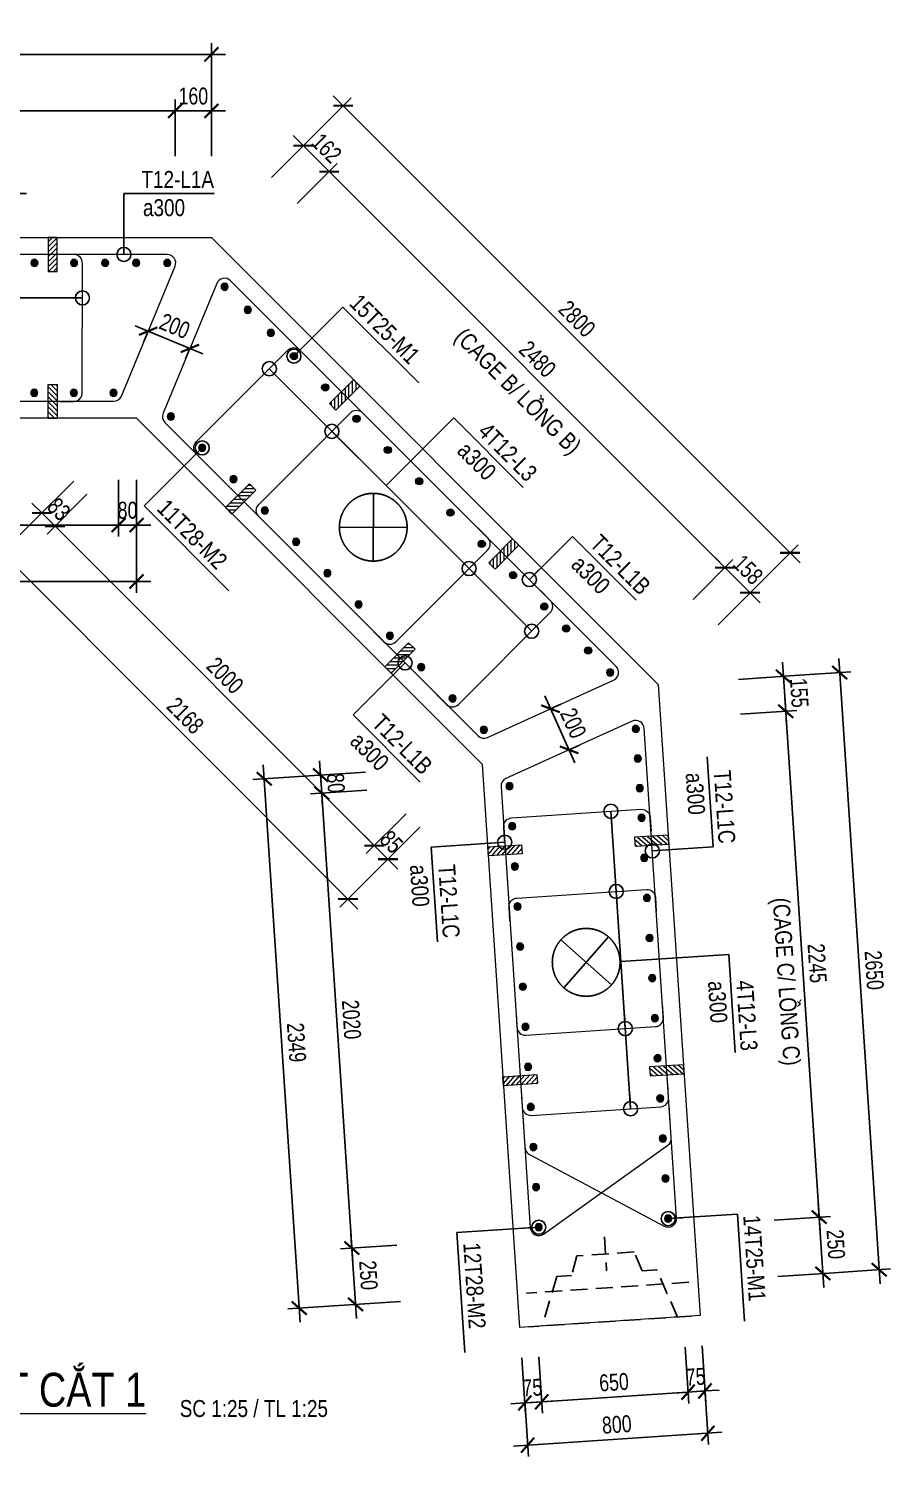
# Model space of a CAD drawing. Header units: millimetres. Extents: x 2611025 to 4139346, y -89870 to 101087.
# Drawn here: x 3193246 to 3208521, y -25270 to 24 of the extents above; entities that cross this region are included whole.
import ezdxf
from ezdxf.enums import TextEntityAlignment as Align

# ---------------------------------------------------------------- set-up
doc = ezdxf.new("R2010")
doc.units = ezdxf.units.MM
doc.header["$LTSCALE"] = 1200
doc.header["$PDMODE"] = 35
doc.linetypes.add('CENTER', pattern=[2, 1.25, -0.25, 0.25, -0.25])
doc.linetypes.add('HIDDEN', pattern=[0.375, 0.25, -0.125])
for name, color, linetype, lineweight in [('5', 5, 'Continuous', 13), ('BOUND', 3, 'Continuous', 20), ('CWS', 8, 'HIDDEN', 9), ('ENOTE', 2, 'Continuous', 15), ('GRID', 74, 'CENTER', 15), ('LEADER', 8, 'Continuous', 9), ('MCT', 6, 'Continuous', 20), ('TEXTEN', 3, 'Continuous', 13), ('TEXTMA', 2, 'Continuous', 13), ('TEXTVN', 2, 'Continuous', 20), ('TIE', 4, 'Continuous', 13)]:
    doc.layers.add(name, color=color, linetype=linetype, lineweight=lineweight)
for name, color, linetype in [('CDC.02.DIM', 1, 'Continuous'), ('CDC.04.HIDDEN', 8, 'HIDDEN'), ('MIE', 5, 'HIDDEN')]:
    doc.layers.add(name, color=color, linetype=linetype)
doc.styles.add('DB_Arial', font='arial.ttf', dxfattribs={"width": 0.8})
doc.styles.add('SMTEXT', font='arial.ttf', dxfattribs={"width": 0.75})
doc.dimstyles.new('BSV25', dxfattribs={"dimtxt": 300, "dimasz": 250, "dimexe": 200, "dimexo": 0, "dimgap": 108, "dimtad": 1, "dimdec": 0, "dimlfac": 0.25, "dimdsep": 46, "dimtxsty": 'SMTEXT', "dimblk": 'ARCHTICK', "dimcen": 100, "dimdle": 250, "dimclrd": 256, "dimclre": 256, "dimclrt": 2, "dimadec": 0, "dimazin": 0, "dimtfac": 1, "dimtdec": 0, "dimtix": 1, "dimtmove": 2, "dimatfit": 3, "dimfxl": 800, "dimfxlon": 1, "dimtolj": 1, "dimtzin": 0, "dimarcsym": 0})

# ---------------------------------------------------------------- blocks, each defined once
blk = doc.blocks.new('cws800')
at = {"layer": 'CDC.04.HIDDEN'}
for p, q in [((-600, 1440), (-600, -1440)), ((0, 1440), (0, -1440))]:
    blk.add_line(p, q, dxfattribs=at)
for points in [[(0, 1200), (-860, 888), (-860, 627), (-1200, 507), (-1200, -507), (-860, -627), (-860, -888), (0, -1200)], [(-1500, 0), (-900, 0)]]:
    blk.add_lwpolyline(points, dxfattribs=at)
blk = doc.blocks.new('mct1')
at = {"lineweight": 9}
h = blk.add_hatch(color=256, dxfattribs=at)
h.dxf.hatch_style = 1
h.paths.add_polyline_path([(-16, 0, 1), (16, 0, 1)])
blk.add_circle((0, 0), 16, dxfattribs=at)
blk = doc.blocks.new('_ArchTick')
at = {"color": 0, "linetype": 'ByBlock', "const_width": 0.15}
blk.add_lwpolyline([(-0.5, -0.5), (0.5, 0.5)], dxfattribs=at)
blk = doc.blocks.new('*D626')
at = {"layer": 'CDC.02.DIM', "lineweight": -2, "transparency": 16777216}
for p, q in [((3195136, -5240), (3196337, -5737)), ((3195367, -5336), (3195291, -5520)), ((3196106, -5642), (3196030, -5826))]:
    blk.add_line(p, q, dxfattribs=at)
at = {"layer": 'Defpoints', "color": 0, "transparency": 16777216}
for p in [(3195367, -5336), (3196106, -5642), (3196106, -5642)]:
    blk.add_point(p, dxfattribs=at)
at = {"layer": 'CDC.02.DIM', "lineweight": -2, "transparency": 16777216, "xscale": 250, "yscale": 250, "zscale": 250}
for p, rotation in [((3195367, -5336), 157.5000000000861), ((3196106, -5642), 337.5000000000862)]:
    blk.add_blockref('_ArchTick', p, dxfattribs=dict(at, rotation=rotation))
at = {"layer": 'CDC.02.DIM', "color": 2, "transparency": 16777216, "insert": (3195837, -5247), "char_height": 300, "attachment_point": 5, "rotation": 337.5, "style": 'SMTEXT'}
blk.add_mtext('\\A1;200', dxfattribs=at)
blk = doc.blocks.new('*D627')
at = {"layer": 'CDC.02.DIM', "lineweight": -2, "transparency": 16777216}
for p, q in [((3202393, -11797), (3202930, -12981)), ((3202496, -12025), (3202678, -11942)), ((3202826, -12753), (3203008, -12671))]:
    blk.add_line(p, q, dxfattribs=at)
at = {"layer": 'Defpoints', "color": 0, "transparency": 16777216}
for p in [(3202496, -12025), (3202826, -12753), (3202826, -12753)]:
    blk.add_point(p, dxfattribs=at)
at = {"layer": 'CDC.02.DIM', "lineweight": -2, "transparency": 16777216, "xscale": 250, "yscale": 250, "zscale": 250}
for p, rotation in [((3202496, -12025), 114.3944449390051), ((3202826, -12753), 294.394444939005)]:
    blk.add_blockref('_ArchTick', p, dxfattribs=dict(at, rotation=rotation))
at = {"layer": 'CDC.02.DIM', "color": 2, "transparency": 16777216, "insert": (3202899, -12281), "char_height": 300, "attachment_point": 5, "rotation": 294.3944, "style": 'SMTEXT'}
blk.add_mtext('\\A1;200', dxfattribs=at)
blk = doc.blocks.new('*D496')
at = {"layer": 'CDC.02.DIM', "lineweight": -2, "transparency": 16777216}
for p, q in [((3185885, -1234), (3185885, -234)), ((3196487, -1234), (3196487, -234)), ((3185635, -434), (3196737, -434))]:
    blk.add_line(p, q, dxfattribs=at)
at = {"layer": 'Defpoints', "color": 0, "transparency": 16777216}
for p in [(3196487, -434), (3185885, -3678), (3196487, -3678)]:
    blk.add_point(p, dxfattribs=at)
at = {"layer": 'CDC.02.DIM', "lineweight": -2, "transparency": 16777216, "xscale": 250, "yscale": 250, "zscale": 250, "rotation": 180}
blk.add_blockref('_ArchTick', (3185885, -434), dxfattribs=at)
at = {"layer": 'CDC.02.DIM', "lineweight": -2, "transparency": 16777216, "xscale": 250, "yscale": 250, "zscale": 250}
blk.add_blockref('_ArchTick', (3196487, -434), dxfattribs=at)
at = {"layer": 'CDC.02.DIM', "color": 2, "transparency": 16777216, "insert": (3191186, -173), "char_height": 300, "attachment_point": 5, "style": 'SMTEXT'}
blk.add_mtext('\\A1;2650', dxfattribs=at)
blk = doc.blocks.new('*D497')
at = {"layer": 'CDC.02.DIM', "lineweight": -2, "transparency": 16777216}
for p, q in [((3185883, -8971), (3185883, -9971)), ((3195161, -8971), (3195161, -9971)), ((3185633, -9771), (3195411, -9771))]:
    blk.add_line(p, q, dxfattribs=at)
at = {"layer": 'Defpoints', "color": 0, "transparency": 16777216}
for p in [(3185883, -6719), (3195161, -6878), (3195161, -9771)]:
    blk.add_point(p, dxfattribs=at)
at = {"layer": 'CDC.02.DIM', "lineweight": -2, "transparency": 16777216, "xscale": 250, "yscale": 250, "zscale": 250, "rotation": 180}
blk.add_blockref('_ArchTick', (3185883, -9771), dxfattribs=at)
at = {"layer": 'CDC.02.DIM', "lineweight": -2, "transparency": 16777216, "xscale": 250, "yscale": 250, "zscale": 250}
blk.add_blockref('_ArchTick', (3195161, -9771), dxfattribs=at)
at = {"layer": 'CDC.02.DIM', "color": 2, "transparency": 16777216, "insert": (3190522, -9510), "char_height": 300, "attachment_point": 5, "style": 'SMTEXT'}
blk.add_mtext('\\A1;2320', dxfattribs=at)
blk = doc.blocks.new('*D498')
at = {"layer": 'CDC.02.DIM', "lineweight": -2, "transparency": 16777216}
for p, q in [((3186883, -7971), (3186883, -8971)), ((3194842, -7971), (3194842, -8971)), ((3186633, -8771), (3195092, -8771))]:
    blk.add_line(p, q, dxfattribs=at)
at = {"layer": 'Defpoints', "color": 0, "transparency": 16777216}
for p in [(3186883, -5719), (3194842, -6553), (3194842, -8771)]:
    blk.add_point(p, dxfattribs=at)
at = {"layer": 'CDC.02.DIM', "lineweight": -2, "transparency": 16777216, "xscale": 250, "yscale": 250, "zscale": 250, "rotation": 180}
blk.add_blockref('_ArchTick', (3186883, -8771), dxfattribs=at)
at = {"layer": 'CDC.02.DIM', "lineweight": -2, "transparency": 16777216, "xscale": 250, "yscale": 250, "zscale": 250}
blk.add_blockref('_ArchTick', (3194842, -8771), dxfattribs=at)
at = {"layer": 'CDC.02.DIM', "color": 2, "transparency": 16777216, "insert": (3190862, -8510), "char_height": 300, "attachment_point": 5, "style": 'SMTEXT'}
blk.add_mtext('\\A1;1990', dxfattribs=at)
blk = doc.blocks.new('*D500')
at = {"layer": 'CDC.02.DIM', "lineweight": -2, "transparency": 16777216}
for p, q in [((3194842, -7971), (3194842, -8971)), ((3195161, -7971), (3195161, -8971)), ((3194842, -8771), (3194592, -8771)), ((3194842, -8771), (3195161, -8771)), ((3195161, -8771), (3195411, -8771))]:
    blk.add_line(p, q, dxfattribs=at)
at = {"layer": 'Defpoints', "color": 0, "transparency": 16777216}
for p in [(3194842, -6553), (3195161, -6878), (3195161, -8771)]:
    blk.add_point(p, dxfattribs=at)
at = {"layer": 'CDC.02.DIM', "lineweight": -2, "transparency": 16777216, "xscale": 250, "yscale": 250, "zscale": 250}
blk.add_blockref('_ArchTick', (3194842, -8771), dxfattribs=at)
at = {"layer": 'CDC.02.DIM', "lineweight": -2, "transparency": 16777216, "xscale": 250, "yscale": 250, "zscale": 250, "rotation": 180}
blk.add_blockref('_ArchTick', (3195161, -8771), dxfattribs=at)
at = {"layer": 'CDC.02.DIM', "color": 2, "transparency": 16777216, "insert": (3195001, -8510), "char_height": 300, "attachment_point": 5, "style": 'SMTEXT'}
blk.add_mtext('\\A1;80', dxfattribs=at)
blk = doc.blocks.new('*D501')
at = {"layer": 'CDC.02.DIM', "lineweight": -2, "transparency": 16777216}
for p, q in [((3186885, -2234), (3186885, -1234)), ((3195846, -2234), (3195846, -1234)), ((3186635, -1434), (3196096, -1434))]:
    blk.add_line(p, q, dxfattribs=at)
at = {"layer": 'Defpoints', "color": 0, "transparency": 16777216}
for p in [(3195846, -1434), (3186885, -3678), (3195846, -3678)]:
    blk.add_point(p, dxfattribs=at)
at = {"layer": 'CDC.02.DIM', "lineweight": -2, "transparency": 16777216, "xscale": 250, "yscale": 250, "zscale": 250, "rotation": 180}
blk.add_blockref('_ArchTick', (3186885, -1434), dxfattribs=at)
at = {"layer": 'CDC.02.DIM', "lineweight": -2, "transparency": 16777216, "xscale": 250, "yscale": 250, "zscale": 250}
blk.add_blockref('_ArchTick', (3195846, -1434), dxfattribs=at)
at = {"layer": 'CDC.02.DIM', "color": 2, "transparency": 16777216, "insert": (3191366, -1173), "char_height": 300, "attachment_point": 5, "style": 'SMTEXT'}
blk.add_mtext('\\A1;2240', dxfattribs=at)
blk = doc.blocks.new('*D503')
at = {"layer": 'CDC.02.DIM', "lineweight": -2, "transparency": 16777216}
for p, q in [((3195846, -2234), (3195846, -1234)), ((3196487, -2234), (3196487, -1234)), ((3195846, -1434), (3195596, -1434)), ((3195846, -1434), (3196487, -1434)), ((3196487, -1434), (3196737, -1434))]:
    blk.add_line(p, q, dxfattribs=at)
at = {"layer": 'Defpoints', "color": 0, "transparency": 16777216}
for p in [(3196487, -1434), (3195846, -3678), (3196487, -3678)]:
    blk.add_point(p, dxfattribs=at)
at = {"layer": 'CDC.02.DIM', "lineweight": -2, "transparency": 16777216, "xscale": 250, "yscale": 250, "zscale": 250}
blk.add_blockref('_ArchTick', (3195846, -1434), dxfattribs=at)
at = {"layer": 'CDC.02.DIM', "lineweight": -2, "transparency": 16777216, "xscale": 250, "yscale": 250, "zscale": 250, "rotation": 180}
blk.add_blockref('_ArchTick', (3196487, -1434), dxfattribs=at)
at = {"layer": 'CDC.02.DIM', "color": 2, "transparency": 16777216, "insert": (3196167, -1173), "char_height": 300, "attachment_point": 5, "style": 'SMTEXT'}
blk.add_mtext('\\A1;160', dxfattribs=at)
blk = doc.blocks.new('*D504')
at = {"layer": 'CDC.02.DIM', "lineweight": -2, "transparency": 16777216}
for p, q in [((3198256, -1909), (3198963, -1202)), ((3198645, -1166), (3206918, -9440)), ((3206176, -9828), (3206883, -9121))]:
    blk.add_line(p, q, dxfattribs=at)
at = {"layer": 'Defpoints', "color": 0, "transparency": 16777216}
for p in [(3196487, -3678), (3206741, -9263), (3204406, -11598)]:
    blk.add_point(p, dxfattribs=at)
at = {"layer": 'CDC.02.DIM', "lineweight": -2, "transparency": 16777216, "xscale": 250, "yscale": 250, "zscale": 250}
for p, rotation in [((3198822, -1343), 135.0000000000034), ((3206741, -9263), 315.0000000000034)]:
    blk.add_blockref('_ArchTick', p, dxfattribs=dict(at, rotation=rotation))
at = {"layer": 'CDC.02.DIM', "color": 2, "transparency": 16777216, "insert": (3202966, -5118), "char_height": 300, "attachment_point": 5, "rotation": 315, "style": 'SMTEXT'}
blk.add_mtext('\\A1;2800', dxfattribs=at)
blk = doc.blocks.new('*D505')
at = {"layer": 'CDC.02.DIM', "lineweight": -2, "transparency": 16777216}
for p, q in [((3198008, -3076), (3198716, -2368)), ((3198397, -2333), (3205765, -9701)), ((3205023, -10090), (3205730, -9383))]:
    blk.add_line(p, q, dxfattribs=at)
at = {"layer": 'Defpoints', "color": 0, "transparency": 16777216}
for p in [(3196687, -4397), (3205588, -9524), (3203703, -11410)]:
    blk.add_point(p, dxfattribs=at)
at = {"layer": 'CDC.02.DIM', "lineweight": -2, "transparency": 16777216, "xscale": 250, "yscale": 250, "zscale": 250}
for p, rotation in [((3198574, -2510), 135.0000000000034), ((3205588, -9524), 315.0000000000034)]:
    blk.add_blockref('_ArchTick', p, dxfattribs=dict(at, rotation=rotation))
at = {"layer": 'CDC.02.DIM', "color": 2, "transparency": 16777216, "insert": (3202266, -5832), "char_height": 300, "attachment_point": 5, "rotation": 315, "style": 'SMTEXT'}
blk.add_mtext('\\A1;2480', dxfattribs=at)
blk = doc.blocks.new('*D506')
at = {"layer": 'CDC.02.DIM', "lineweight": -2, "transparency": 16777216}
for p, q in [((3197549, -2616), (3198256, -1909)), ((3198115, -2050), (3197938, -1873)), ((3198574, -2510), (3198115, -2050)), ((3198008, -3076), (3198716, -2368)), ((3198574, -2510), (3198751, -2687))]:
    blk.add_line(p, q, dxfattribs=at)
at = {"layer": 'Defpoints', "color": 0, "transparency": 16777216}
for p in [(3198115, -2050), (3196487, -3678), (3196687, -4397)]:
    blk.add_point(p, dxfattribs=at)
at = {"layer": 'CDC.02.DIM', "lineweight": -2, "transparency": 16777216, "xscale": 250, "yscale": 250, "zscale": 250}
for p, rotation in [((3198115, -2050), 315.0000000000034), ((3198574, -2510), 135.0000000000034)]:
    blk.add_blockref('_ArchTick', p, dxfattribs=dict(at, rotation=rotation))
at = {"layer": 'CDC.02.DIM', "color": 2, "transparency": 16777216, "insert": (3198529, -2095), "char_height": 300, "attachment_point": 5, "rotation": 315, "style": 'SMTEXT'}
blk.add_mtext('\\A1;162', dxfattribs=at)
blk = doc.blocks.new('*D507')
at = {"layer": 'CDC.02.DIM', "lineweight": -2, "transparency": 16777216}
for p, q in [((3205588, -9524), (3205412, -9347)), ((3205023, -10090), (3205730, -9383)), ((3205588, -9524), (3206034, -9970)), ((3205468, -10536), (3206176, -9828)), ((3206034, -9970), (3206211, -10147))]:
    blk.add_line(p, q, dxfattribs=at)
at = {"layer": 'Defpoints', "color": 0, "transparency": 16777216}
for p in [(3206034, -9970), (3203703, -11410), (3204406, -11598)]:
    blk.add_point(p, dxfattribs=at)
at = {"layer": 'CDC.02.DIM', "lineweight": -2, "transparency": 16777216, "xscale": 250, "yscale": 250, "zscale": 250}
for p, rotation in [((3205588, -9524), 315.0000000000034), ((3206034, -9970), 135.0000000000034)]:
    blk.add_blockref('_ArchTick', p, dxfattribs=dict(at, rotation=rotation))
at = {"layer": 'CDC.02.DIM', "color": 2, "transparency": 16777216, "insert": (3205996, -9562), "char_height": 300, "attachment_point": 5, "rotation": 315, "style": 'SMTEXT'}
blk.add_mtext('\\A1;158', dxfattribs=at)
blk = doc.blocks.new('*D508')
at = {"layer": 'CDC.02.DIM', "lineweight": -2, "transparency": 16777216}
for p, q in [((3193341, -8699), (3192633, -9406)), ((3192598, -9088), (3199083, -15573)), ((3199472, -14830), (3198765, -15537))]:
    blk.add_line(p, q, dxfattribs=at)
at = {"layer": 'Defpoints', "color": 0, "transparency": 16777216}
for p in [(3195161, -6878), (3201293, -13010), (3198906, -15396)]:
    blk.add_point(p, dxfattribs=at)
at = {"layer": 'CDC.02.DIM', "lineweight": -2, "transparency": 16777216, "xscale": 250, "yscale": 250, "zscale": 250}
for p, rotation in [((3192775, -9264), 135.0000000000034), ((3198906, -15396), 315.0000000000034)]:
    blk.add_blockref('_ArchTick', p, dxfattribs=dict(at, rotation=rotation))
at = {"layer": 'CDC.02.DIM', "color": 2, "transparency": 16777216, "insert": (3196025, -12146), "char_height": 300, "attachment_point": 5, "rotation": 315, "style": 'SMTEXT'}
blk.add_mtext('\\A1;2168', dxfattribs=at)
blk = doc.blocks.new('*D509')
at = {"layer": 'CDC.02.DIM', "lineweight": -2, "transparency": 16777216}
for p, q in [((3194282, -8226), (3193575, -8933)), ((3193540, -8615), (3199551, -14626)), ((3199939, -13884), (3199232, -14591))]:
    blk.add_line(p, q, dxfattribs=at)
at = {"layer": 'Defpoints', "color": 0, "transparency": 16777216}
for p in [(3195626, -6883), (3201284, -12539), (3199374, -14449)]:
    blk.add_point(p, dxfattribs=at)
at = {"layer": 'CDC.02.DIM', "lineweight": -2, "transparency": 16777216, "xscale": 250, "yscale": 250, "zscale": 250}
for p, rotation in [((3193716, -8792), 135.0000000000034), ((3199374, -14449), 315.0000000000034)]:
    blk.add_blockref('_ArchTick', p, dxfattribs=dict(at, rotation=rotation))
at = {"layer": 'CDC.02.DIM', "color": 2, "transparency": 16777216, "insert": (3196730, -11436), "char_height": 300, "attachment_point": 5, "rotation": 315, "style": 'SMTEXT'}
blk.add_mtext('\\A1;2000', dxfattribs=at)
blk = doc.blocks.new('*D510')
at = {"layer": 'CDC.02.DIM', "lineweight": -2, "transparency": 16777216}
for p, q in [((3199939, -13884), (3199232, -14591)), ((3200179, -14123), (3199472, -14830)), ((3199374, -14449), (3199197, -14272)), ((3199374, -14449), (3199614, -14689)), ((3199614, -14689), (3199790, -14866))]:
    blk.add_line(p, q, dxfattribs=at)
at = {"layer": 'Defpoints', "color": 0, "transparency": 16777216}
for p in [(3201284, -12539), (3201293, -13010), (3199614, -14689)]:
    blk.add_point(p, dxfattribs=at)
at = {"layer": 'CDC.02.DIM', "lineweight": -2, "transparency": 16777216, "xscale": 250, "yscale": 250, "zscale": 250}
for p, rotation in [((3199374, -14449), 315.0000000000034), ((3199614, -14689), 135.0000000000034)]:
    blk.add_blockref('_ArchTick', p, dxfattribs=dict(at, rotation=rotation))
at = {"layer": 'CDC.02.DIM', "color": 2, "transparency": 16777216, "insert": (3199678, -14384), "char_height": 300, "attachment_point": 5, "rotation": 315, "style": 'SMTEXT'}
blk.add_mtext('\\A1;85', dxfattribs=at)
blk = doc.blocks.new('*D511')
at = {"layer": 'CDC.02.DIM', "lineweight": -2, "transparency": 16777216}
for p, q in [((3194048, -7992), (3193341, -8699)), ((3194282, -8226), (3193575, -8933)), ((3193482, -8557), (3193305, -8381)), ((3193482, -8557), (3193716, -8792)), ((3193716, -8792), (3193893, -8969))]:
    blk.add_line(p, q, dxfattribs=at)
at = {"layer": 'Defpoints', "color": 0, "transparency": 16777216}
for p in [(3195161, -6878), (3195626, -6883), (3193716, -8792)]:
    blk.add_point(p, dxfattribs=at)
at = {"layer": 'CDC.02.DIM', "lineweight": -2, "transparency": 16777216, "xscale": 250, "yscale": 250, "zscale": 250}
for p, rotation in [((3193482, -8557), 315.0000000000034), ((3193716, -8792), 135.0000000000034)]:
    blk.add_blockref('_ArchTick', p, dxfattribs=dict(at, rotation=rotation))
at = {"layer": 'CDC.02.DIM', "color": 2, "transparency": 16777216, "insert": (3193784, -8490), "char_height": 300, "attachment_point": 5, "rotation": 315, "style": 'SMTEXT'}
blk.add_mtext('\\A1;83', dxfattribs=at)
blk = doc.blocks.new('*D512')
at = {"layer": 'CDC.02.DIM', "lineweight": -2, "transparency": 16777216}
for p, q in [((3206823, -11438), (3207821, -11372)), ((3207605, -11136), (3208338, -22211)), ((3207523, -22015), (3208521, -21949))]:
    blk.add_line(p, q, dxfattribs=at)
at = {"layer": 'Defpoints', "color": 0, "transparency": 16777216}
for p in [(3204406, -11598), (3208321, -21962), (3205107, -22175)]:
    blk.add_point(p, dxfattribs=at)
at = {"layer": 'CDC.02.DIM', "lineweight": -2, "transparency": 16777216, "xscale": 250, "yscale": 250, "zscale": 250}
for p, rotation in [((3207621, -11385), 93.78674715767883), ((3208321, -21962), 273.7867471576789)]:
    blk.add_blockref('_ArchTick', p, dxfattribs=dict(at, rotation=rotation))
at = {"layer": 'CDC.02.DIM', "color": 2, "transparency": 16777216, "insert": (3208232, -16656), "char_height": 300, "attachment_point": 5, "rotation": 273.7867, "style": 'SMTEXT'}
blk.add_mtext('\\A1;2650', dxfattribs=at)
blk = doc.blocks.new('*D513')
at = {"layer": 'CDC.02.DIM', "lineweight": -2, "transparency": 16777216}
for p, q in [((3206648, -11821), (3207274, -21279)), ((3205866, -12123), (3206864, -12057)), ((3206459, -21083), (3207457, -21017))]:
    blk.add_line(p, q, dxfattribs=at)
at = {"layer": 'Defpoints', "color": 0, "transparency": 16777216}
for p in [(3204083, -12241), (3204043, -21243), (3207257, -21030)]:
    blk.add_point(p, dxfattribs=at)
at = {"layer": 'CDC.02.DIM', "lineweight": -2, "transparency": 16777216, "xscale": 250, "yscale": 250, "zscale": 250}
for p, rotation in [((3206664, -12070), 93.78674715767883), ((3207257, -21030), 273.7867471576789)]:
    blk.add_blockref('_ArchTick', p, dxfattribs=dict(at, rotation=rotation))
at = {"layer": 'CDC.02.DIM', "color": 2, "transparency": 16777216, "insert": (3207221, -16533), "char_height": 300, "attachment_point": 5, "rotation": 273.7867, "style": 'SMTEXT'}
blk.add_mtext('\\A1;2245', dxfattribs=at)
blk = doc.blocks.new('*D514')
at = {"layer": 'CDC.02.DIM', "lineweight": -2, "transparency": 16777216}
for p, q in [((3207241, -20781), (3207340, -22277)), ((3206459, -21083), (3207457, -21017)), ((3206525, -22081), (3207523, -22015))]:
    blk.add_line(p, q, dxfattribs=at)
at = {"layer": 'Defpoints', "color": 0, "transparency": 16777216}
for p in [(3204043, -21243), (3204109, -22241), (3207323, -22028)]:
    blk.add_point(p, dxfattribs=at)
at = {"layer": 'CDC.02.DIM', "lineweight": -2, "transparency": 16777216, "xscale": 250, "yscale": 250, "zscale": 250}
for p, rotation in [((3207257, -21030), 93.78674715767883), ((3207323, -22028), 273.7867471576789)]:
    blk.add_blockref('_ArchTick', p, dxfattribs=dict(at, rotation=rotation))
at = {"layer": 'CDC.02.DIM', "color": 2, "transparency": 16777216, "insert": (3207551, -21512), "char_height": 300, "attachment_point": 5, "rotation": 273.7867, "style": 'SMTEXT'}
blk.add_mtext('\\A1;250', dxfattribs=at)
blk = doc.blocks.new('*D515')
at = {"layer": 'CDC.02.DIM', "lineweight": -2, "transparency": 16777216}
for p, q in [((3206623, -11451), (3206607, -11202)), ((3205825, -11504), (3206823, -11438)), ((3206664, -12070), (3206623, -11451)), ((3205866, -12123), (3206864, -12057)), ((3206664, -12070), (3206681, -12320))]:
    blk.add_line(p, q, dxfattribs=at)
at = {"layer": 'Defpoints', "color": 0, "transparency": 16777216}
for p in [(3204406, -11598), (3206623, -11451), (3204083, -12241)]:
    blk.add_point(p, dxfattribs=at)
at = {"layer": 'CDC.02.DIM', "lineweight": -2, "transparency": 16777216, "xscale": 250, "yscale": 250, "zscale": 250}
for p, rotation in [((3206623, -11451), 273.7867471576789), ((3206664, -12070), 93.78674715767883)]:
    blk.add_blockref('_ArchTick', p, dxfattribs=dict(at, rotation=rotation))
at = {"layer": 'CDC.02.DIM', "color": 2, "transparency": 16777216, "insert": (3206904, -11743), "char_height": 300, "attachment_point": 5, "rotation": 273.7867, "style": 'SMTEXT'}
blk.add_mtext('\\A1;155', dxfattribs=at)
blk = doc.blocks.new('*D516')
at = {"layer": 'CDC.02.DIM', "lineweight": -2, "transparency": 16777216}
for p, q in [((3197406, -13016), (3198060, -22892)), ((3198221, -13213), (3197223, -13279)), ((3198842, -22589), (3197844, -22655))]:
    blk.add_line(p, q, dxfattribs=at)
at = {"layer": 'Defpoints', "color": 0, "transparency": 16777216}
for p in [(3201293, -13010), (3201913, -22386), (3198043, -22642)]:
    blk.add_point(p, dxfattribs=at)
at = {"layer": 'CDC.02.DIM', "lineweight": -2, "transparency": 16777216, "xscale": 250, "yscale": 250, "zscale": 250}
for p, rotation in [((3197423, -13266), 93.78674715767883), ((3198043, -22642), 273.7867471576789)]:
    blk.add_blockref('_ArchTick', p, dxfattribs=dict(at, rotation=rotation))
at = {"layer": 'CDC.02.DIM', "color": 2, "transparency": 16777216, "insert": (3197994, -17937), "char_height": 300, "attachment_point": 5, "rotation": 273.7867, "style": 'SMTEXT'}
blk.add_mtext('\\A1;2349', dxfattribs=at)
blk = doc.blocks.new('*D517')
at = {"layer": 'CDC.02.DIM', "lineweight": -2, "transparency": 16777216}
for p, q in [((3198425, -13268), (3198992, -21828)), ((3199240, -13465), (3198242, -13531)), ((3199773, -21525), (3198776, -21592))]:
    blk.add_line(p, q, dxfattribs=at)
at = {"layer": 'Defpoints', "color": 0, "transparency": 16777216}
for p in [(3201314, -13328), (3201847, -21388), (3198975, -21578)]:
    blk.add_point(p, dxfattribs=at)
at = {"layer": 'CDC.02.DIM', "lineweight": -2, "transparency": 16777216, "xscale": 250, "yscale": 250, "zscale": 250}
for p, rotation in [((3198442, -13518), 93.78674715767883), ((3198975, -21578), 273.7867471576789)]:
    blk.add_blockref('_ArchTick', p, dxfattribs=dict(at, rotation=rotation))
at = {"layer": 'CDC.02.DIM', "color": 2, "transparency": 16777216, "insert": (3198969, -17531), "char_height": 300, "attachment_point": 5, "rotation": 273.7867, "style": 'SMTEXT'}
blk.add_mtext('\\A1;2020', dxfattribs=at)
blk = doc.blocks.new('*D518')
at = {"layer": 'CDC.02.DIM', "lineweight": -2, "transparency": 16777216}
for p, q in [((3198959, -21329), (3199058, -22826)), ((3199773, -21525), (3198776, -21592)), ((3199839, -22523), (3198842, -22589))]:
    blk.add_line(p, q, dxfattribs=at)
at = {"layer": 'Defpoints', "color": 0, "transparency": 16777216}
for p in [(3201847, -21388), (3201913, -22386), (3199041, -22576)]:
    blk.add_point(p, dxfattribs=at)
at = {"layer": 'CDC.02.DIM', "lineweight": -2, "transparency": 16777216, "xscale": 250, "yscale": 250, "zscale": 250}
for p, rotation in [((3198975, -21578), 93.78674715767883), ((3199041, -22576), 273.7867471576789)]:
    blk.add_blockref('_ArchTick', p, dxfattribs=dict(at, rotation=rotation))
at = {"layer": 'CDC.02.DIM', "color": 2, "transparency": 16777216, "insert": (3199269, -22060), "char_height": 300, "attachment_point": 5, "rotation": 273.7867, "style": 'SMTEXT'}
blk.add_mtext('\\A1;250', dxfattribs=at)
blk = doc.blocks.new('*D519')
at = {"layer": 'CDC.02.DIM', "lineweight": -2, "transparency": 16777216}
for p, q in [((3199219, -13147), (3198221, -13213)), ((3198421, -13200), (3198404, -12950)), ((3198442, -13518), (3198421, -13200)), ((3199240, -13465), (3198242, -13531)), ((3198442, -13518), (3198458, -13767))]:
    blk.add_line(p, q, dxfattribs=at)
at = {"layer": 'Defpoints', "color": 0, "transparency": 16777216}
for p in [(3201293, -13010), (3198421, -13200), (3201314, -13328)]:
    blk.add_point(p, dxfattribs=at)
at = {"layer": 'CDC.02.DIM', "lineweight": -2, "transparency": 16777216, "xscale": 250, "yscale": 250, "zscale": 250}
for p, rotation in [((3198421, -13200), 273.7867471576789), ((3198442, -13518), 93.78674715767883)]:
    blk.add_blockref('_ArchTick', p, dxfattribs=dict(at, rotation=rotation))
at = {"layer": 'CDC.02.DIM', "color": 2, "transparency": 16777216, "insert": (3198692, -13342), "char_height": 300, "attachment_point": 5, "rotation": 273.7867, "style": 'SMTEXT'}
blk.add_mtext('\\A1;80', dxfattribs=at)
blk = doc.blocks.new('tremie')
at = {"layer": 'MIE', "color": 74, "ltscale": 1000}
for p, q in [((424, -424), (-424, 424)), ((424, 424), (-424, -424))]:
    blk.add_line(p, q, dxfattribs=at)
at = {"layer": 'MIE', "ltscale": 500}
blk.add_circle((0, 0), 600, dxfattribs=at)
blk = doc.blocks.new('*D524')
at = {"layer": 'CDC.02.DIM', "lineweight": -2, "transparency": 16777216}
for p, q in [((3202039, -24272), (3202105, -25270)), ((3205232, -24060), (3205298, -25058)), ((3205534, -24842), (3201842, -25087))]:
    blk.add_line(p, q, dxfattribs=at)
at = {"layer": 'Defpoints', "color": 0, "transparency": 16777216}
for p in [(3201953, -22985), (3205146, -22773), (3202091, -25070)]:
    blk.add_point(p, dxfattribs=at)
at = {"layer": 'CDC.02.DIM', "lineweight": -2, "transparency": 16777216, "xscale": 250, "yscale": 250, "zscale": 250}
for p, rotation in [((3205284, -24859), 3.788889876272385), ((3202091, -25070), 183.7888898762724)]:
    blk.add_blockref('_ArchTick', p, dxfattribs=dict(at, rotation=rotation))
at = {"layer": 'CDC.02.DIM', "color": 2, "transparency": 16777216, "insert": (3203671, -24704), "char_height": 300, "attachment_point": 5, "rotation": 3.7889, "style": 'SMTEXT'}
blk.add_mtext('\\A1;800', dxfattribs=at)
blk = doc.blocks.new('*D525')
at = {"layer": 'CDC.02.DIM', "lineweight": -2, "transparency": 16777216}
for p, q in [((3204883, -23332), (3204949, -24330)), ((3205182, -23312), (3205248, -24310)), ((3204936, -24130), (3204686, -24147)), ((3205234, -24110), (3204936, -24130)), ((3205234, -24110), (3205484, -24094))]:
    blk.add_line(p, q, dxfattribs=at)
at = {"layer": 'Defpoints', "color": 0, "transparency": 16777216}
for p in [(3204847, -22793), (3205146, -22773), (3204936, -24130)]:
    blk.add_point(p, dxfattribs=at)
at = {"layer": 'CDC.02.DIM', "lineweight": -2, "transparency": 16777216, "xscale": 250, "yscale": 250, "zscale": 250}
for p, rotation in [((3204936, -24130), 3.788889876272409), ((3205234, -24110), 183.7888898762724)]:
    blk.add_blockref('_ArchTick', p, dxfattribs=dict(at, rotation=rotation))
at = {"layer": 'CDC.02.DIM', "color": 2, "transparency": 16777216, "insert": (3205068, -23860), "char_height": 300, "attachment_point": 5, "rotation": 3.7889, "style": 'SMTEXT'}
blk.add_mtext('\\A1;75', dxfattribs=at)
blk = doc.blocks.new('*D526')
at = {"layer": 'CDC.02.DIM', "lineweight": -2, "transparency": 16777216}
for p, q in [((3202288, -23504), (3202354, -24502)), ((3204882, -23332), (3204948, -24330)), ((3205185, -24114), (3202091, -24319))]:
    blk.add_line(p, q, dxfattribs=at)
at = {"layer": 'Defpoints', "color": 0, "transparency": 16777216}
for p in [(3202252, -22965), (3204847, -22793), (3202341, -24302)]:
    blk.add_point(p, dxfattribs=at)
at = {"layer": 'CDC.02.DIM', "lineweight": -2, "transparency": 16777216, "xscale": 250, "yscale": 250, "zscale": 250}
for p, rotation in [((3204935, -24130), 3.788889876272385), ((3202341, -24302), 183.7888898762724)]:
    blk.add_blockref('_ArchTick', p, dxfattribs=dict(at, rotation=rotation))
at = {"layer": 'CDC.02.DIM', "color": 2, "transparency": 16777216, "insert": (3203621, -23956), "char_height": 300, "attachment_point": 5, "rotation": 3.7889, "style": 'SMTEXT'}
blk.add_mtext('\\A1;650', dxfattribs=at)
blk = doc.blocks.new('*D527')
at = {"layer": 'CDC.02.DIM', "lineweight": -2, "transparency": 16777216}
for p, q in [((3202288, -23504), (3202354, -24502)), ((3201989, -23524), (3202055, -24521)), ((3202041, -24322), (3201792, -24338)), ((3202341, -24302), (3202041, -24322)), ((3202341, -24302), (3202590, -24286))]:
    blk.add_line(p, q, dxfattribs=at)
at = {"layer": 'Defpoints', "color": 0, "transparency": 16777216}
for p in [(3201953, -22985), (3202252, -22965), (3202041, -24322)]:
    blk.add_point(p, dxfattribs=at)
at = {"layer": 'CDC.02.DIM', "lineweight": -2, "transparency": 16777216, "xscale": 250, "yscale": 250, "zscale": 250}
for p, rotation in [((3202041, -24322), 3.788889876272409), ((3202341, -24302), 183.7888898762724)]:
    blk.add_blockref('_ArchTick', p, dxfattribs=dict(at, rotation=rotation))
at = {"layer": 'CDC.02.DIM', "color": 2, "transparency": 16777216, "insert": (3202174, -24052), "char_height": 300, "attachment_point": 5, "rotation": 3.7889, "style": 'SMTEXT'}
blk.add_mtext('\\A1;75', dxfattribs=at)
blk = doc.blocks.new('sp')
at = {"layer": '5', "lineweight": 20}
h = blk.add_hatch(dxfattribs=at)
h.set_pattern_fill('ANSI31', color=256, scale=500)
h.set_pattern_definition([(45, (0, 0), (-44.194, 44.194), [])])
h.paths.add_polyline_path([(80, 300), (-80, 300), (-80, -300), (80, -300)])
blk.add_lwpolyline([(-80, -300), (80, -300), (80, 300), (-80, 300)], close=True, dxfattribs=at)

msp = doc.modelspace()

# ---------------------------------------------------------------- linework, layer by layer
at = {"layer": 'BOUND'}
msp.add_lwpolyline([(3201952.9, -22984.7), (3201292.7, -13009.7), (3195161.1, -6878.1), (3185282.8, -6878.1), (3185284.8, -3678.1), (3196486.6, -3678.1), (3204406.2, -11597.7), (3205145.9, -22773.3)], close=True, dxfattribs=at)
at = {"layer": 'TIE'}
for points in [[(3189087, -3978.1), (3188436.7, -3978.1, 0.2612456), (3188308.7, -4049.9), (3186902.8, -6349.9, 0.5857339), (3187030.8, -6578.1), (3194752.2, -6578.1, 0.3033467), (3194890.8, -6485.5), (3195843.5, -4185.5)], [(3195843.5, -4185.5, 0.5345111), (3195704.9, -3978.1), (3187032.8, -3978.1, 0.5853086), (3186904.7, -4206.2), (3188306.6, -6506.2, 0.261584), (3188434.7, -6578.1), (3189087, -6578.1)], [(3193798, -6580.1), (3194048, -6580.6, 0.4142136), (3194198.3, -6430.8), (3194202.3, -4130.8, 0.4142136), (3194052.5, -3980.6), (3193802.5, -3980.2)], [(3196393.9, -7686.6), (3196217.1, -7509.8, -0.4142136), (3196217.1, -7297.7), (3197843.4, -5671.3, -0.4142136), (3198055.6, -5671.3), (3198232.3, -5848.1)], [(3197503.2, -8795.9), (3197326.4, -8619.1, -0.4142136), (3197326.4, -8407), (3198952.7, -6780.7, -0.4142136), (3199164.9, -6780.7), (3199341.6, -6957.4)], [(3199368.2, -10661), (3199545, -10837.8, 0.4142136), (3199757.2, -10837.8), (3201383.5, -9211.4, 0.4142136), (3201383.5, -8999.3), (3201206.7, -8822.5)], [(3200477.6, -11770.3), (3200654.3, -11947.1, 0.4142136), (3200866.5, -11947.1), (3202492.8, -10320.7, 0.4142136), (3202492.8, -10108.6), (3202316, -9931.8)], [(3203945.3, -12246), (3201707.4, -13260.9, 0.3123963), (3201619.7, -13407.4), (3202137, -21218.7, 0.5875841), (3202373.9, -21330.9), (3204574.8, -19758.6, 0.2597757), (3204637.3, -19626.7), (3204599.1, -19049.6)], [(3202004.7, -19221.4), (3202043, -19798.5, 0.2597757), (3202122.3, -19921.1), (3204511.3, -21189.3, 0.5875841), (3204731.3, -21046.9), (3204156.9, -12372.7, 0.5239299), (3203945.3, -12246)], [(3201683.3, -14367), (3201666.7, -14117.5, -0.4142136), (3201806.5, -13957.9), (3204101.5, -13805.9, -0.4142136), (3204261.1, -13945.7), (3204277.6, -14195.1)], [(3201777.3, -15787.2), (3201760.8, -15537.7, -0.4142136), (3201900.6, -15378.2), (3204195.5, -15226.2, -0.4142136), (3204355.1, -15365.9), (3204371.6, -15615.4)], [(3201885.4, -17418.7), (3201901.9, -17668.1, 0.4142136), (3202061.5, -17807.9), (3204356.4, -17655.9, 0.4142136), (3204496.2, -17496.3), (3204479.7, -17246.8)], [(3201979.4, -18838.9), (3201995.9, -19088.4, 0.4142136), (3202155.5, -19228.1), (3204450.5, -19076.1, 0.4142136), (3204590.2, -18916.5), (3204573.7, -18667.1)]]:
    msp.add_lwpolyline(points, format="xyb", dxfattribs=at)
msp.add_lwpolyline([(3203659, -11274.7), (3196827.2, -4443, 0.5345111), (3196582.6, -4491.7), (3195629.9, -6791.7, 0.3033467), (3195662.4, -6955.2), (3201209, -12501.7, 0.3123963), (3201377, -12532.3), (3203614.8, -11517.4, 0.5239299)], format="xyb", close=True, dxfattribs=at)

# ---------------------------------------------------------------- block references
at = {"layer": 'CWS', "rotation": 273.7888898778787}
msp.add_blockref('cws800', (3203549.4, -22879), dxfattribs=at)
at = {"layer": 'ENOTE'}
msp.add_blockref('sp', (3193674.2, -3978.1), dxfattribs=at)
at = {"layer": 'ENOTE', "xscale": -1}
for p, rotation in [((3193674.2, -6583.5), 180), ((3198848.9, -6464.7), 314.9999999999737), ((3201669.1, -9284.9), 314.9999999999737), ((3201688.9, -14533.6), 93.78888987787853), ((3201958.2, -18602.8), 93.78888987787853)]:
    msp.add_blockref('sp', p, dxfattribs=dict(at, rotation=rotation))
at = {"layer": 'ENOTE'}
for p, rotation in [((3197006.6, -8307), 134.9999999999737), ((3199826.8, -11127.2), 134.9999999999737), ((3204288.6, -14361.4), 273.7888898778785), ((3204557.9, -18430.6), 273.7888898778785)]:
    msp.add_blockref('sp', p, dxfattribs=dict(at, rotation=rotation))
at = {"layer": 'GRID'}
for p, rotation in [((3199354.9, -8809.2), 224.6724061556681), ((3203128.5, -16517), 3.461296033722566)]:
    msp.add_blockref('tremie', p, dxfattribs=dict(at, rotation=rotation))
at = {"layer": 'MCT'}
for p, xscale, yscale, zscale, rotation in [((3193350.3, -4128.1), -4, 4, 4, 180), ((3194052.3, -4128.1), -4, 4, 4, 180), ((3194603.1, -4128.1), -4, 4, 4, 180), ((3195154, -4128.1), -4, 4, 4, 180), ((3195704.9, -4128.1), -4, 4, 4, 180), ((3196721.2, -4549.1), -4, 4, 4, 180), ((3197130.6, -4958.5), -4, 4, 4, 180), ((3197540.1, -5368), -4, 4, 4, 180), ((3197949.5, -5777.4), 4.000000000000001, 4.000000000000001, 4.000000000000001, 270.0000000000088), ((3198504.1, -6332.1), 4.000000000000001, 4.000000000000001, 4.000000000000001, 270.0000000000088), ((3193348.3, -6428.1), -4, 4, 4, 180), ((3194050.3, -6428.1), -4, 4, 4, 180), ((3194752.2, -6428.1), -4, 4, 4, 180), ((3195768.5, -6849.1), -4, 4, 4, 180), ((3199058.8, -6886.7), 4.000000000000001, 4.000000000000001, 4.000000000000001, 270.0000000000088), ((3196323.1, -7403.8), -4, 4, 4, 180), ((3199613.5, -7441.4), 4.000000000000001, 4.000000000000001, 4.000000000000001, 270.0000000000088), ((3196877.8, -7958.4), -4, 4, 4, 180), ((3200168.1, -7996), 4.000000000000001, 4.000000000000001, 4.000000000000001, 270.0000000000088), ((3197432.5, -8513.1), -4, 4, 4, 180), ((3200722.8, -8550.7), 4.000000000000001, 4.000000000000001, 4.000000000000001, 270.0000000000088), ((3197987.1, -9067.7), -4, 4, 4, 180), ((3201277.4, -9105.4), 4.000000000000001, 4.000000000000001, 4.000000000000001, 270.0000000000088), ((3198541.8, -9622.4), -4, 4, 4, 180), ((3201832.1, -9660), 4.000000000000001, 4.000000000000001, 4.000000000000001, 270.0000000000088), ((3199096.4, -10177), -4, 4, 4, 180), ((3202386.7, -10214.7), 4.000000000000001, 4.000000000000001, 4.000000000000001, 270.0000000000088), ((3202775.5, -10603.4), 4.000000000000001, 4.000000000000001, 4.000000000000001, 270.0000000000088), ((3199651.1, -10731.7), -4, 4, 4, 180), ((3203164.2, -10992.1), 4.000000000000001, 4.000000000000001, 4.000000000000001, 270.0000000000088), ((3200205.7, -11286.4), -4, 4, 4, 180), ((3203552.9, -11380.8), -4, 4, 4, 180), ((3200760.4, -11841), -4, 4, 4, 180), ((3201315.1, -12395.7), -4, 4, 4, 180), ((3204007.2, -12382.6), -4, 4, 4, 180), ((3204041.9, -12906.9), -4, 4, 4, 180), ((3201769.4, -13397.5), -4, 4, 4, 180), ((3204076.7, -13431.3), -4, 4, 4, 180), ((3204111.4, -13955.6), -4, 4, 4, 180), ((3201816.4, -14107.6), -4, 4, 4, 180), ((3204158.4, -14665.7), -4, 4, 4, 180), ((3201863.4, -14817.7), -4, 4, 4, 180), ((3204205.4, -15375.8), -4, 4, 4, 180), ((3201910.5, -15527.8), -4, 4, 4, 180), ((3201957.5, -16238), -4, 4, 4, 180), ((3204252.5, -16086), -4, 4, 4, 180), ((3202004.5, -16948.1), -4, 4, 4, 180), ((3204299.5, -16796.1), -4, 4, 4, 180), ((3204346.5, -17506.2), -4, 4, 4, 180), ((3202051.5, -17658.2), -4, 4, 4, 180), ((3204393.5, -18216.3), -4, 4, 4, 180), ((3202098.6, -18368.3), -4, 4, 4, 180), ((3204440.6, -18926.5), -4, 4, 4, 180), ((3202145.6, -19078.4), -4, 4, 4, 180), ((3202192.6, -19788.6), -4, 4, 4, 180), ((3204487.6, -19636.6), -4, 4, 4, 180), ((3202239.7, -20498.7), -4, 4, 4, 180), ((3204534.6, -20346.7), -4, 4, 4, 180), ((3204581.7, -21056.8), -4, 4, 4, 180), ((3202286.7, -21208.8), -4, 4, 4, 180)]:
    msp.add_blockref('mct1', p, dxfattribs=dict(at, xscale=xscale, yscale=yscale, zscale=zscale, rotation=rotation))

# ---------------------------------------------------------------- texts
at = {"layer": 'TEXTEN', "style": 'DB_Arial', "width": 0.8}
for s, rotation, p in [('T12-L1A', 360, (3196533.1, -2798.1)), ('4T12-L3', 315.00224, (3202073.7, -8023.6)), ('a300', 315.00224, (3201349, -8006)), ('T12-L1B', 315, (3204084.8, -10031.8)), ('T12-L1B', 315, (3200219.4, -13214)), ('T12-L1C', 273.78889, (3205475.2, -14422.1)), ('T12-L1C', 273.78889, (3200591.5, -16094)), ('a300', 273.78947, (3205335.2, -17600.8)), ('4T12-L3', 273.78947, (3205868.8, -18091.6))]:
    msp.add_text(s, height=300, rotation=rotation, dxfattribs=at).set_placement(p, align=Align.RIGHT)
for rotation, p in [(360, (3195274.3, -3298.1)), (315, (3202841.1, -9495.3)), (315, (3198923.2, -12624.9)), (273.78889, (3204891.1, -13168.2)), (273.78889, (3200004.5, -14796.8))]:
    msp.add_text('a300', height=300, rotation=rotation, dxfattribs=at).set_placement(p)
at = {"layer": 'TEXTMA', "style": 'DB_Arial', "width": 0.8}
for s, rotation, p in [('15T25-M1', 315, (3198914.8, -4864.8)), ('11T28-M2', 315, (3195502.8, -8499.3)), ('14T25-M1', 273.78889, (3205911.2, -21006)), ('12T28-M2', 273.78889, (3200949.8, -21492.2))]:
    msp.add_text(s, height=300, rotation=rotation, dxfattribs=at).set_placement(p)
at = {"layer": 'TEXTVN', "style": 'DB_Arial', "width": 0.8}
for s, rotation, p in [('(CAGE B/ LỒNG B)', 315, (3200774.7, -5464.1, 0)), ('(CAGE C/ LỒNG C)', 273.78675, (3206430.6, -15381.6, 0))]:
    msp.add_text(s, height=300, rotation=rotation, dxfattribs=at).set_placement(p)
at = {"layer": 'TEXTVN', "lineweight": 20, "style": 'DB_Arial', "width": 0.8}
msp.add_text('%%USECTION 1: MẶT CẮT 1', height=600, dxfattribs=at).set_placement((3195330.3, -24388.5), align=Align.RIGHT)
msp.add_text('SC 1:25 / TL 1:25', height=300, dxfattribs=at).set_placement((3195925.4, -24570.7))

# ---------------------------------------------------------------- dimensions: what is measured, and where the dimension line sits
at = {"layer": 'CDC.02.DIM'}
for base, p1, p2, picture, middle in [((3196486.6, -434), (3185884.7, -3678.1), (3196486.6, -3678.1), '*D496', (3191185.6, -172.8)), ((3195846.4, -1434), (3186884.7, -3678.1), (3195846.4, -3678.1), '*D501', (3191365.5, -1172.8)), ((3196486.6, -1434), (3195846.4, -3678.1), (3196486.6, -3678.1), '*D503', (3196166.5, -1172.8)), ((3194841.6, -8771.4), (3186882.9, -5718.7), (3194841.6, -6552.9), '*D498', (3190862.2, -8510.2)), ((3195161.1, -8771.4), (3194841.6, -6552.9), (3195161.1, -6878.1), '*D500', (3195001.3, -8510.2)), ((3195161.1, -9771.4), (3185882.9, -6718.7), (3195161.1, -6878.1), '*D497', (3190522, -9510.1))]:
    dim = msp.add_linear_dim(base=base, p1=p1, p2=p2, dimstyle='BSV25', dxfattribs=at)
    dim.commit()
    dim.dimension.update_dxf_attribs({"geometry": picture, "text_midpoint": middle})
for base, p1, p2, angle, picture, middle in [((3206741.2, -9262.7), (3196486.6, -3678.1), (3204406.2, -11597.7), 315, '*D504', (3202966.1, -5118.2)), ((3198114.5281, -2050.235), (3196686.962, -4397.0277), (3196486.6196, -3678.1434), 315, '*D506', (3198529.0111, -2095.3652)), ((3205588.3, -9524), (3196687, -4397), (3203702.6, -11409.8), 315, '*D505', (3202265.9, -5832.3)), ((3198906.4, -15396), (3195161.1, -6878.1), (3201292.7, -13009.7), 315, '*D508', (3196025.3, -12145.6)), ((3193716.4, -8791.8), (3195161.1, -6878.1), (3195625.6, -6882.6), 315, '*D511', (3193783.9, -8489.8)), ((3199373.8, -14449.2), (3195625.6, -6882.6), (3201284, -12539), 315, '*D509', (3196729.8, -11435.8)), ((3206034.1, -9969.8), (3203702.6, -11409.8), (3204406.2, -11597.7), 315, '*D507', (3205995.9, -9562.3)), ((3206623.2, -11451), (3204083.4, -12240.9), (3204406.2, -11597.7), 273.78675, '*D515', (3206904.3, -11743.3)), ((3208321.1, -21961.8), (3204406.2, -11597.7), (3205106.7, -22174.6), 273.78675, '*D512', (3208231.7, -16656.1)), ((3207257.2, -21030), (3204083.4, -12240.9), (3204042.8, -21242.8), 273.78675, '*D513', (3207221.3, -16532.8)), ((3199613.5, -14688.9), (3201284, -12539), (3201292.7, -13009.7), 315, '*D510', (3199678.3, -14384.4)), ((3198043.4, -22642.2), (3201292.7, -13009.7), (3201913.3, -22386), 273.78675, '*D516', (3197993.8, -17936.8)), ((3198420.6, -13199.8), (3201313.8, -13327.6), (3201292.7, -13009.7), 273.78675, '*D519', (3198691.8, -13341.5)), ((3198975.2, -21578.3), (3201313.8, -13327.6), (3201847.3, -21388.2), 273.78675, '*D517', (3198969, -17530.8)), ((3207323.3, -22027.9), (3204042.8, -21242.8), (3204108.9, -22240.6), 273.78675, '*D514', (3207550.9, -21511.7)), ((3199041.2, -22576.1), (3201847.3, -21388.2), (3201913.3, -22386), 273.78675, '*D518', (3199268.8, -22060)), ((3202041.4, -24321.8), (3202252.2, -22964.9), (3201952.9, -22984.7), 183.78889, '*D527', (3202173.9, -24051.9)), ((3202091.4, -25070.2), (3205146.3, -22773.3), (3201953.3, -22984.7), 183.78889, '*D524', (3203670.7, -24703.8)), ((3202340.8, -24302), (3204846.6, -22793.1), (3202252.2, -22964.9), 183.78889, '*D526', (3203620.7, -23955.5)), ((3204935.5, -24130.2), (3205145.9, -22773.3), (3204847, -22793.1), 183.78889, '*D525', (3205067.8, -23860.3))]:
    dim = msp.add_linear_dim(base=base, p1=p1, p2=p2, angle=angle, dimstyle='BSV25', dxfattribs=at)
    dim.commit()
    dim.dimension.update_dxf_attribs({"geometry": picture, "text_midpoint": middle})
for p1, p2, picture, middle in [((3195367.1, -5335.5), (3196106.2, -5641.7), '*D626', (3195836.6, -5247.3)), ((3202495.9, -12024.8), (3202826.3, -12753.4), '*D627', (3202899, -12281.3))]:
    dim = msp.add_aligned_dim(p1=p1, p2=p2, distance=0, dimstyle='BSV25', dxfattribs=at)
    dim.commit()
    dim.dimension.update_dxf_attribs({"geometry": picture, "text_midpoint": middle})

# ---------------------------------------------------------------- leaders
at = {"layer": 'LEADER'}
for points in [[(3194201.2, -4746.7), (3191467.6, -4746.4), (3191467.6, -2898.1), (3193208.1, -2898.1)], [(3194936.2, -3978.1), (3194936.2, -2898.1), (3196533.1, -2898.1)], [(3197948.1, -5779), (3198817.9, -4909.2), (3200161.4, -6252.7)], [(3197513, -6001.7), (3199584, -8072.5), (3200782.5, -6873.9), (3202013.3, -8104.6)], [(3198622.4, -7111), (3199584, -8072.5), (3200782.5, -6873.9), (3202013.3, -8104.6)], [(3202162.4, -10651.2), (3199584, -8072.5), (3200782.5, -6873.9), (3202013.3, -8104.6)], [(3201053.1, -9541.8), (3199584, -8072.5), (3200782.5, -6873.9), (3202013.3, -8104.6)], [(3196323.1, -7403.8), (3195294.5, -8432.4), (3196797.8, -9935.7)], [(3202121.2, -9737), (3202884.9, -8973.3), (3204014.1, -10102.6)], [(3199919.8, -11212.5), (3198998.1, -12134.2), (3200186.9, -13323)], [(3204300.6, -14542.6), (3205378.2, -14471.2), (3205272.7, -12877.8)], [(3203566.9, -13841.3), (3203743.1, -16502.6), (3205654.9, -16376), (3205770, -18112.7)], [(3201684.8, -14390.9), (3200384.2, -14477), (3200495.3, -16154.6)], [(3203660.9, -15261.6), (3203743.1, -16502.6), (3205654.9, -16376), (3205770, -18112.7)], [(3203821.7, -17691.3), (3203743.1, -16502.6), (3205654.9, -16376), (3205770, -18112.7)], [(3203915.6, -19111.6), (3203743.1, -16502.6), (3205654.9, -16376), (3205770, -18112.7)], [(3204581.7, -21056.8), (3205809, -20975.5), (3205934.5, -22871.4)], [(3202288.7, -21208.5), (3200837.2, -21304.7), (3200977.7, -23426)]]:
    msp.add_leader(points, dimstyle='BSV25', override={"dimldrblk": 'Origin'}, dxfattribs=at)

doc.saveas('drawing.dxf')
